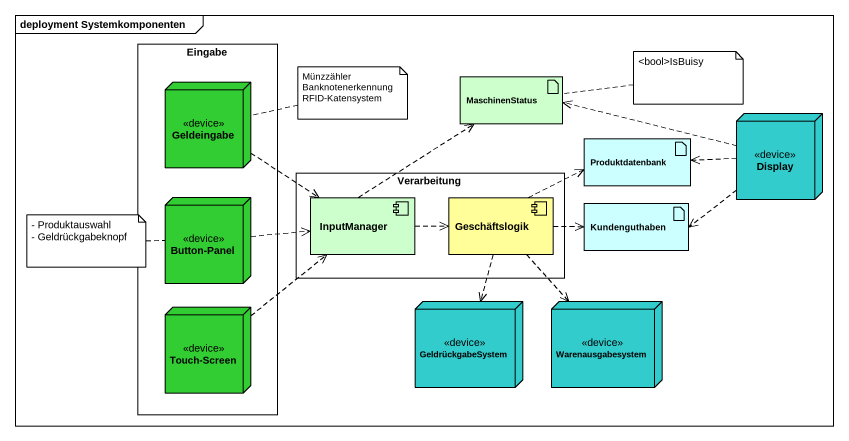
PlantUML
@startuml
mainframe deployment Systemkomponenten
rectangle Eingabe {
  node Geldeingabe <<device>> #32CD32
  node "Button-Panel" as Button_Panel <<device>> #32CD32
  node "Touch-Screen" as Touch_Screen <<device>> #32CD32
}
artifact MaschinenStatus #CCFFCC
artifact Produktdatenbank #CCFFFF
node Display <<device>> #33CCCC
rectangle Verarbeitung {
  component InputManager #CCFFCC
  component Geschäftslogik #FFFE99
}
artifact Kundenguthaben #CCFFFF
node GeldrückgabeSystem <<device>> #33CCCC
node Warenausgabesystem <<device>> #33CCCC
Geldeingabe ..> InputManager
Display .left.> MaschinenStatus
Display .left.> Produktdatenbank
Display .left.> Kundenguthaben
Button_Panel .right.> InputManager
InputManager .up.> MaschinenStatus
InputManager .right.> Geschäftslogik
Geschäftslogik .right.> Produktdatenbank
Geschäftslogik .right.> Kundenguthaben
Geschäftslogik ..> GeldrückgabeSystem
Geschäftslogik ..> Warenausgabesystem
Touch_Screen .up.> InputManager
note right of MaschinenStatus : <bool>IsBuisy
note right of Geldeingabe
  Münzzähler
  Banknotenerkennung
  RFID-Katensystem
end note
note left of Button_Panel
  - Produktauswahl
  - Geldrückgabeknopf
end note
@enduml
